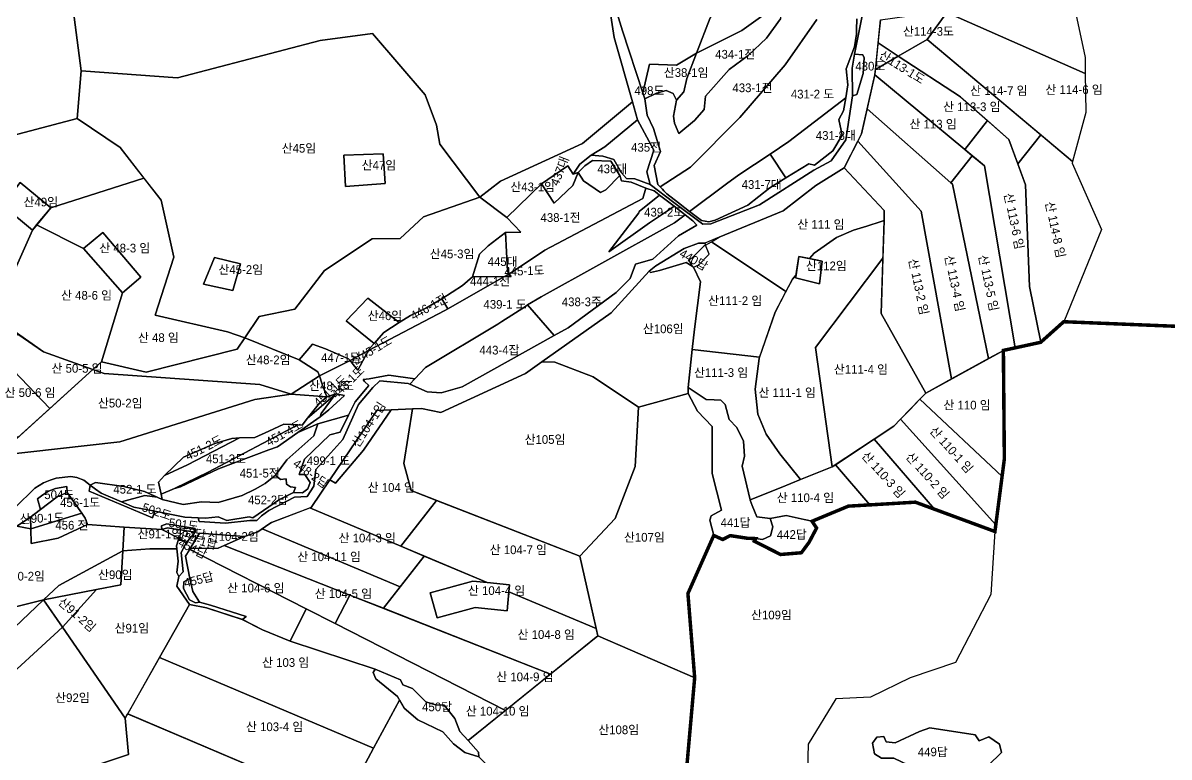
# Model space of a CAD drawing. Header units: metres. Extents: x 245462 to 249549, y 373212 to 377851.
# Drawn here: x 246415 to 247073, y 375844 to 376265 of the extents above; entities that cross this region are included whole.
import ezdxf

# ---------------------------------------------------------------- set-up
doc = ezdxf.new("R2010")
doc.units = ezdxf.units.M
doc.linetypes.add('boundary', pattern=[170, 150, -4, 4, -4, 4, -4])
for name, color, linetype in [('-00-경계_369-1 369 매입(20240430)', 7, 'Continuous'), ('00_지번', 6, 'Continuous'), ('00_지적', 6, 'Continuous')]:
    doc.layers.add(name, color=color, linetype=linetype)
doc.styles.get("Standard").update_dxf_attribs({"font": ''})
doc.styles.get('Standard').set_extended_font_data('Gulim')

msp = doc.modelspace()

# ---------------------------------------------------------------- linework, layer by layer
at = {"layer": '-00-경계_369-1 369 매입(20240430)', "color": 1, "linetype": 'boundary', "const_width": 2}
msp.add_lwpolyline([(247176.61, 376086.85), (247012.73, 376093.52), (246999.51, 376081.71), (246978.07, 376077.05), (246978.63, 376014.74), (246973.73, 375976.97), (246973.22, 375973.07), (246927.55, 375989.91), (246889.04, 375987.63), (246868.17, 375978.96), (246870.79, 375975.06), (246866.45, 375966.83), (246862.05, 375960.88), (246850.06, 375959.88), (246835.07, 375967.5), (246835.86, 375969), (246831.07, 375969.19), (246821.2, 375970.71), (246816.88, 375968.49), (246811.72, 375970.8), (246796.89, 375937.45), (246800.77, 375889.14), (246796.24, 375837.96)], dxfattribs=at)
at = {"layer": '00_지적', "linetype": 'Continuous'}
for points in [[(246439.99, 376445.86), (246470.47, 376435.96), (246451.33, 376335.14), (246456.12, 376304.95), (246444.47, 376268.32), (246448.37, 376237.48), (246446.18, 376210.17), (246378.54, 376192.31), (246290.03, 376222.97), (246285.18, 376241.93), (246263.53, 376272.91), (246240.52, 376305.86), (246260.45, 376322.01), (246248.1, 376348.41), (246439.99, 376445.86)], [(246470.47, 376435.96), (246519.36, 376420.09), (246556.31, 376401.72), (246614.95, 376383.57), (246667.52, 376344.87), (246690.05, 376315.02), (246734.42, 376287.08), (246750.36, 376284.22), (246754.44, 376256.69), (246764.97, 376219.74), (246736.29, 376195.76), (246689.27, 376174.26), (246677.35, 376165.07), (246654.43, 376195.48), (246652.46, 376206.37), (246645.93, 376223.85), (246615.72, 376259.06), (246585.65, 376255.07), (246503.71, 376233.56), (246448.37, 376237.48), (246444.47, 376268.32), (246456.12, 376304.95), (246451.33, 376335.14), (246470.47, 376435.96)], [(246945.6, 376270.98), (246954.31, 376282.88), (246959.71, 376285.13), (246961.17, 376286.71), (246982.78, 376299.46), (247000.9, 376315.61), (247016.34, 376301.18), (247017.34, 376281.21), (247025, 376245.22), (247025.11, 376235.94), (246945.6, 376270.98)], [(246853.13, 376294.99), (246849.31, 376287.28), (246844.64, 376276.12), (246846.9, 376277.45), (246850.15, 376276.67), (246827.86, 376260.81), (246801.84, 376247.66), (246809.6, 376267.94), (246825.24, 376284.77), (246828.96, 376287.36), (246841.78, 376296.28), (246845.37, 376297.83), (246853.13, 376294.99)], [(246898.33, 376275.78), (246892.6, 376247.1), (246891.13, 376239.12), (246891.47, 376223.28), (246887.55, 376197.96), (246879.17, 376185.96), (246869.25, 376180.6), (246837.92, 376160.6), (246810.1, 376149.77), (246805.48, 376149.59), (246788.85, 376162.05), (246775.25, 376172.29), (246773.27, 376179.67), (246777.31, 376192.09), (246767.89, 376209.5), (246764.97, 376219.74), (246754.44, 376256.69), (246750.36, 376284.22)], [(246751.69, 376285.6), (246759.33, 376260.58), (246770.93, 376225.02), (246772.07, 376221.54), (246773.43, 376212.13), (246777.18, 376204.44), (246781.15, 376191.2), (246777.54, 376183.15), (246779.69, 376172.28), (246781.01, 376170.9), (246782.26, 376169.58), (246783.05, 376168.76), (246784.8, 376166.93), (246791.49, 376161.78), (246797.83, 376156.85), (246804.67, 376151.56), (246808.84, 376150.88), (246812.63, 376151.89), (246831.36, 376160.41), (246843.95, 376170.47), (246853.12, 376176.05), (246866.35, 376184.1), (246869.67, 376183.41), (246880.14, 376191.64), (246885.42, 376200.63), (246883.6, 376209.6), (246886.28, 376214.6), (246887.5, 376222.03), (246888.75, 376229.59), (246887.86, 376238.7), (246892.49, 376251.26), (246893.72, 376258.65), (246893.76, 376261.14), (246893.85, 376267.39)], [(246809.6, 376267.94), (246801.84, 376247.66), (246790.39, 376240.86), (246774.77, 376241.38), (246770.93, 376225.02), (246759.33, 376260.58), (246751.69, 376285.6)], [(246906.1, 376253.56), (246907.46, 376266.79), (246929.43, 376269.81), (246940.7, 376273.92), (246947.09, 376279.88), (246954.31, 376282.88), (246945.6, 376270.98), (246934.24, 376255.46), (246917.72, 376245.96), (246906.1, 376253.56)], [(246410.45, 375986.92), (246421.71, 375997.93), (246426.7, 376001.03), (246430.52, 376002.62), (246434.04, 376003.74), (246442.38, 376004.67), (246446.01, 376004.1), (246450.02, 376002.57), (246453.52, 375999.74), (246453.06, 375996.17), (246489.41, 375980.89), (246490.78, 375984.73), (246507.94, 375981.36), (246515.65, 375980.97), (246516.11, 375978.85), (246531.29, 375977.77), (246545.27, 375979.43), (246549.28, 375979.3), (246552, 375982.04), (246556.2, 375985.18), (246571.02, 375992.73), (246578.13, 375993.12), (246582.01, 375999.18), (246583.26, 376008.6), (246598.72, 376025.86), (246607.61, 376046.05), (246615.83, 376055.78), (246620.04, 376059.59), (246636.19, 376058.07), (246637.16, 376057.64), (246647.08, 376053.21), (246655.13, 376052.65), (246667.21, 376056.2), (246720.02, 376085.58), (246728.04, 376089.94), (246755.67, 376110.27), (246763.77, 376118.42), (246766.81, 376126.54), (246776.67, 376129.37), (246791.54, 376142.92), (246802, 376148.87), (246799.7, 376151.5), (246795.32, 376154.88), (246788.9, 376159.85), (246780.66, 376166.15), (246779.18, 376167.32), (246777.47, 376168.67), (246772.67, 376170.16), (246764.21, 376173.55), (246758.73, 376174.42), (246757.71, 376177.51), (246752.65, 376185.73), (246742.11, 376186.15), (246737.61, 376183.05), (246733.77, 376179.14), (246731, 376178.29), (246734.72, 376183.95), (246741.36, 376189.08), (246748.09, 376188.57), (246754.31, 376186.67), (246758.71, 376179.05), (246761.53, 376175.74), (246766.33, 376175.51), (246775.25, 376172.29), (246788.85, 376162.05), (246805.48, 376149.59), (246810.1, 376149.77), (246837.92, 376160.6), (246869.25, 376180.6), (246879.17, 376185.96), (246887.55, 376197.96), (246891.47, 376223.28), (246893.91, 376223.9), (246897.57, 376236.03), (246898.18, 376245.07), (246897.37, 376246.68), (246892.6, 376247.1), (246898.33, 376275.78)], [(246850.15, 376276.67), (246849.99, 376267.5), (246842.05, 376256.31), (246831.48, 376246.39), (246820.5, 376238.36), (246806.97, 376222.96), (246806.15, 376215.35), (246800.7, 376208.98), (246791.74, 376201.53), (246789.25, 376207.46), (246788.57, 376211.63), (246790.32, 376220.77), (246794.64, 376225.53), (246796.36, 376233.18), (246801.84, 376247.66), (246827.86, 376260.81), (246850.15, 376276.67)], [(247025.11, 376235.94), (247025.37, 376213.73), (247017.86, 376185.53), (246934.24, 376255.46), (246945.6, 376270.98), (247025.11, 376235.94)], [(246907.46, 376266.79), (246906.41, 376256.66), (246904.23, 376235.39), (246896.6, 376201.48), (246886.66, 376181.81), (246870.38, 376171.64), (246851.68, 376157.14), (246814.78, 376142.01), (246806.59, 376138.65), (246802.94, 376138.54), (246794.83, 376135.56), (246778.42, 376125.64), (246774.69, 376122.54), (246752.85, 376098.64), (246713.06, 376070.48), (246703.64, 376063.81), (246654.94, 376041.43), (246643.86, 376043.75), (246638.63, 376043.5), (246626.51, 376042.92), (246618.24, 376042.52), (246591.25, 376002.75), (246580.49, 375986.89), (246557.74, 375978.26), (246556.2, 375977.26), (246549.86, 375972.95), (246542.22, 375970.13), (246516.36, 375972.2), (246511.08, 375963.37), (246508.37, 375958.83), (246510.87, 375946.06), (246507.46, 375944.09), (246507.26, 375940.26), (246510.65, 375933.81), (246514.14, 375932.08), (246516.44, 375932.46), (246522.62, 375930.75), (246543.14, 375924.25), (246541.07, 375922.59), (246520.35, 375929.24), (246510.63, 375931.19), (246503.38, 375941.78), (246504.45, 375947.22), (246506.98, 375949.97), (246505.78, 375961.07), (246508.73, 375966.59), (246513.91, 375972.76), (246513.8, 375974.8), (246497.57, 375977.57), (246494.64, 375976.27), (246494.83, 375974.2), (246473.17, 375975.63), (246452.1, 375977.01), (246450.78, 375980.79), (246448.84, 375983.53), (246440.35, 375995.56), (246440.27, 375998.98), (246433.61, 375997.81), (246429.6, 375996.33), (246426.33, 375994.17), (246423.37, 375991.82), (246425, 375985.71), (246419.29, 375981.37), (246411.4, 375976.14)], [(246870.92, 376267.07), (246852.67, 376240.93), (246826.7, 376210.71), (246798.38, 376182.27), (246781.01, 376170.9), (246779.69, 376172.28), (246777.54, 376183.15), (246781.15, 376191.2), (246777.18, 376204.44), (246773.43, 376212.13), (246772.07, 376221.54), (246778.85, 376224.65), (246784.41, 376226.26), (246788.33, 376224.52), (246790.32, 376220.77), (246788.57, 376211.63), (246789.25, 376207.46), (246791.74, 376201.53), (246800.7, 376208.98), (246806.15, 376215.35), (246806.97, 376222.96), (246820.5, 376238.36), (246831.48, 376246.39), (246842.05, 376256.31), (246849.99, 376267.5)], [(246893.85, 376267.39), (246893.76, 376261.14), (246893.72, 376258.65), (246892.49, 376251.26), (246887.86, 376238.7), (246888.75, 376229.59), (246887.5, 376222.03), (246854.88, 376196.94), (246844.09, 376189.77), (246826.16, 376177.86), (246819.07, 376172.6), (246797.83, 376156.85), (246791.49, 376161.78), (246784.8, 376166.93), (246783.05, 376168.76), (246782.26, 376169.58), (246781.01, 376170.9), (246798.38, 376182.27), (246826.7, 376210.71), (246852.67, 376240.93), (246870.92, 376267.07)], [(246446.18, 376210.17), (246448.37, 376237.48), (246503.71, 376233.56), (246585.65, 376255.07), (246615.72, 376259.06), (246645.93, 376223.85), (246652.46, 376206.37), (246654.43, 376195.48), (246677.35, 376165.07), (246644.96, 376153.69), (246631.68, 376141.28), (246615.48, 376141.18), (246588.22, 376122.92), (246571.08, 376100.65), (246550.57, 376096.58), (246542.35, 376084.31), (246532.38, 376087.65), (246491, 376097.19), (246501.72, 376130.59), (246494.31, 376163.38), (246470.75, 376193.45), (246446.18, 376210.17)], [(246986.34, 376184.19), (246981.29, 376198.14), (246953.46, 376222.58), (246917.72, 376245.96), (246934.24, 376255.46), (246999.49, 376200.89), (246986.34, 376184.19)], [(246917.72, 376245.96), (246904.54, 376238.38), (246906.1, 376253.56), (246917.72, 376245.96)], [(246801.84, 376247.66), (246796.36, 376233.18), (246794.64, 376225.53), (246790.32, 376220.77), (246788.33, 376224.52), (246784.41, 376226.26), (246778.85, 376224.65), (246772.07, 376221.54), (246770.93, 376225.02), (246774.77, 376241.38), (246790.39, 376240.86), (246801.84, 376247.66)], [(246891.47, 376223.28), (246891.13, 376239.12), (246892.6, 376247.1), (246897.37, 376246.68), (246898.18, 376245.07), (246897.57, 376236.03), (246893.91, 376223.9), (246891.47, 376223.28)], [(246904.18, 376235.2), (246904.23, 376235.39), (246904.54, 376238.38), (246917.72, 376245.96), (246953.46, 376222.58), (246968.93, 376208.99), (246955.87, 376192.44), (246904.18, 376235.2)], [(246899.79, 376215.66), (246904.18, 376235.2), (246955.87, 376192.44), (246960.22, 376188.84), (246947.93, 376173.26), (246899.79, 376215.66)], [(246844.09, 376189.77), (246854.88, 376196.94), (246887.5, 376222.03), (246886.28, 376214.6), (246883.6, 376209.6), (246885.42, 376200.63), (246880.14, 376191.64), (246869.67, 376183.41), (246866.35, 376184.1), (246853.12, 376176.05), (246844.09, 376189.77)], [(246764.97, 376219.74), (246767.89, 376209.5), (246749.26, 376194), (246741.36, 376189.08), (246734.72, 376183.95), (246731, 376178.29), (246727.85, 376183.04), (246712.81, 376172.63), (246692.96, 376153.39), (246677.35, 376165.07), (246689.27, 376174.26), (246736.29, 376195.76), (246764.97, 376219.74)], [(246947.93, 376173.26), (246948.8, 376172.49), (246969.55, 376072.37), (246948.34, 376060.73), (246930.93, 376156.95), (246894.39, 376197.12), (246896.6, 376201.48), (246899.79, 376215.66), (246947.93, 376173.26)], [(246446.18, 376210.17), (246470.75, 376193.45), (246484.47, 376175.95), (246430.98, 376159), (246413.35, 376173.43), (246403.46, 376160.17), (246420.42, 376146.17), (246398.81, 376097.94), (246346.51, 376141.3), (246360.53, 376160), (246378.54, 376192.31), (246446.18, 376210.17)], [(246767.89, 376209.5), (246777.31, 376192.09), (246773.27, 376179.67), (246775.25, 376172.29), (246766.33, 376175.51), (246761.53, 376175.74), (246758.71, 376179.05), (246754.31, 376186.67), (246748.09, 376188.57), (246741.36, 376189.08), (246749.26, 376194), (246767.89, 376209.5)], [(246955.87, 376192.44), (246968.93, 376208.99), (246981.29, 376198.14), (246990.69, 376172.16), (246993.01, 376113.73), (246999.51, 376081.71), (246984.91, 376078.54), (246967.18, 376183.08), (246955.87, 376192.44)], [(246886.66, 376181.81), (246894.39, 376197.12), (246930.93, 376156.95), (246948.34, 376060.73), (246933.5, 376052.58), (246907.96, 376098.21), (246909.51, 376151.62), (246909.68, 376157.45), (246886.66, 376181.81)], [(246999.49, 376200.89), (247017.86, 376185.53), (247017.62, 376184.62), (247034.52, 376146.45), (247012.73, 376093.52), (246999.51, 376081.71), (246993.01, 376113.73), (246990.69, 376172.16), (246986.34, 376184.19), (246999.49, 376200.89)], [(246600.31, 376171.13), (246599.21, 376189.17), (246621.95, 376189.88), (246623.1, 376172.89), (246600.31, 376171.13)], [(246600.31, 376171.13), (246623.1, 376172.89), (246621.95, 376189.88), (246599.21, 376189.17), (246600.31, 376171.13)], [(246853.12, 376176.05), (246843.95, 376170.47), (246831.36, 376160.41), (246812.63, 376151.89), (246808.84, 376150.88), (246804.67, 376151.56), (246797.83, 376156.85), (246819.07, 376172.6), (246826.16, 376177.86), (246844.09, 376189.77), (246853.12, 376176.05)], [(246960.22, 376188.84), (246967.18, 376183.08), (246984.91, 376078.54), (246978.07, 376077.05), (246969.55, 376072.37), (246948.8, 376172.49), (246947.93, 376173.26), (246960.22, 376188.84)], [(246731, 376178.29), (246733.77, 376179.14), (246730.78, 376171.71), (246720.16, 376161.49), (246712.81, 376172.63), (246727.85, 376183.04), (246731, 376178.29)], [(246733.77, 376179.14), (246737.61, 376183.05), (246742.11, 376186.15), (246752.65, 376185.73), (246757.71, 376177.51), (246749.81, 376169.21), (246746.75, 376167.65), (246736.92, 376174.43), (246733.77, 376179.14)], [(246430.98, 376159), (246484.47, 376175.95), (246494.31, 376163.38), (246501.72, 376130.59), (246491, 376097.19), (246532.38, 376087.65), (246542.35, 376084.31), (246537.98, 376077.77), (246485.66, 376064.65), (246460.03, 376070.58), (246472.12, 376110.15), (246482.7, 376119.02), (246460.86, 376144.69), (246449.72, 376135.65), (246422.85, 376149.12), (246430.98, 376159)], [(246757.71, 376177.51), (246758.73, 376174.42), (246764.21, 376173.55), (246772.67, 376170.16), (246771.01, 376164.35), (246714.63, 376134.61), (246696.22, 376122.1), (246694.28, 376121.08), (246693.29, 376122.46), (246692.11, 376144.76), (246700.86, 376144.87), (246692.96, 376153.39), (246712.81, 376172.63), (246720.16, 376161.49), (246730.78, 376171.71), (246733.77, 376179.14), (246736.92, 376174.43), (246746.75, 376167.65), (246749.81, 376169.21), (246757.71, 376177.51)], [(246810.41, 376139.47), (246814.78, 376142.01), (246851.68, 376157.14), (246870.38, 376171.64), (246886.66, 376181.81), (246909.68, 376157.45), (246909.51, 376151.62), (246907.79, 376150.98), (246899.68, 376148.37), (246891.92, 376146.06), (246882.21, 376141.92), (246869.35, 376132.9), (246866.73, 376129.75), (246860.67, 376131.03), (246859.01, 376120.45), (246856.99, 376118.01), (246853.19, 376110.79), (246810.41, 376139.47)], [(246420.42, 376146.17), (246403.46, 376160.17), (246413.35, 376173.43), (246430.98, 376159), (246420.42, 376146.17)], [(246772.67, 376170.16), (246777.47, 376168.67), (246779.18, 376167.32), (246780.66, 376166.15), (246768.86, 376156.76), (246768.67, 376156.08), (246751.38, 376133.57), (246774.84, 376150.28), (246785.67, 376157.65), (246788.9, 376159.85), (246795.32, 376154.88), (246789.14, 376150.29), (246745.67, 376126.09), (246712.54, 376107.88), (246704.82, 376103.12), (246703.55, 376102.3), (246690.04, 376093.62), (246687.8, 376092.08), (246646.1, 376067.18), (246640.11, 376060.81), (246625.15, 376062.75), (246613.76, 376060.82), (246610.29, 376060.27), (246611.22, 376059.28), (246613.55, 376056.81), (246605.7, 376047.49), (246601.91, 376039.8), (246584.3, 376034.89), (246572.78, 376029.89), (246585.67, 376038.96), (246590.56, 376042.89), (246599.64, 376051.11), (246594.64, 376052.21), (246589.48, 376050.4), (246586.92, 376057.6), (246585.23, 376062.36), (246602.85, 376071.19), (246604.63, 376069.03), (246607.29, 376065.8), (246611.54, 376073.55), (246613.37, 376076.91), (246657.21, 376100.03), (246658.93, 376101.01), (246691.47, 376119.49), (246695.39, 376119.54), (246694.28, 376121.08), (246696.22, 376122.1), (246714.63, 376134.61), (246771.01, 376164.35), (246772.67, 376170.16)], [(246692.96, 376153.39), (246700.86, 376144.87), (246692.11, 376144.76), (246682.07, 376137.06), (246677.17, 376132.39), (246673.23, 376119.24), (246667.4, 376114.35), (246655.57, 376106.65), (246646.37, 376101.26), (246637.53, 376097.16), (246631.02, 376093), (246613.02, 376107.01), (246600.67, 376093.95), (246616.6, 376081.08), (246614.16, 376078.35), (246613.37, 376076.91), (246602.85, 376071.19), (246602.83, 376071.21), (246602.02, 376072.19), (246588.82, 376078.01), (246581.19, 376080.56), (246573.68, 376071.71), (246542.35, 376084.31), (246550.57, 376096.58), (246571.08, 376100.65), (246588.22, 376122.92), (246615.48, 376141.18), (246631.68, 376141.28), (246644.96, 376153.69), (246677.35, 376165.07), (246692.96, 376153.39)], [(246788.9, 376159.85), (246785.67, 376157.65), (246774.84, 376150.28), (246751.38, 376133.57), (246768.67, 376156.08), (246768.86, 376156.76), (246780.66, 376166.15), (246788.9, 376159.85)], [(246426.84, 376076.19), (246398.06, 376096.28), (246398.81, 376097.94), (246420.42, 376146.17), (246422.85, 376149.12), (246449.72, 376135.65), (246472.12, 376110.15), (246460.03, 376070.58), (246455.18, 376066.17), (246426.84, 376076.19)], [(246745.67, 376126.09), (246789.14, 376150.29), (246795.32, 376154.88), (246799.7, 376151.5), (246802, 376148.87), (246791.54, 376142.92), (246776.67, 376129.37), (246766.81, 376126.54), (246763.77, 376118.42), (246755.67, 376110.27), (246728.04, 376089.94), (246720.02, 376085.58), (246704.82, 376103.12), (246712.54, 376107.88), (246745.67, 376126.09)], [(246908.88, 376130.08), (246870.14, 376078.63), (246879.8, 376010.23), (246861.64, 376002.93), (246849.68, 376017.65), (246841.85, 376028.92), (246837.12, 376040.49), (246835.57, 376054.73), (246837.78, 376072.33), (246847.01, 376099.04), (246856.99, 376118.01), (246859.01, 376120.45), (246858.74, 376118.77), (246872.4, 376115.19), (246873.9, 376128.24), (246866.73, 376129.75), (246869.35, 376132.9), (246882.21, 376141.92), (246891.92, 376146.06), (246899.68, 376148.37), (246907.79, 376150.98), (246909.51, 376151.62), (246908.88, 376130.08)], [(246460.86, 376144.69), (246482.7, 376119.02), (246472.12, 376110.15), (246449.72, 376135.65), (246460.86, 376144.69)], [(246692.11, 376144.76), (246693.29, 376122.46), (246694.28, 376121.08), (246691.47, 376119.49), (246673.23, 376119.24), (246677.17, 376132.39), (246682.07, 376137.06), (246692.11, 376144.76)], [(246774.69, 376122.54), (246778.42, 376125.64), (246794.83, 376135.56), (246802.94, 376138.54), (246806.59, 376138.65), (246807.06, 376137.52), (246805.94, 376136.88), (246799.05, 376130.1), (246797.29, 376129.11), (246799.27, 376125.39), (246795.85, 376127.44), (246780.63, 376122.84), (246775.31, 376121.71), (246774.69, 376122.54)], [(246799.39, 376077.49), (246800.72, 376089.25), (246804.04, 376116.4), (246800.05, 376124.91), (246803.15, 376126.27), (246809.19, 376132.32), (246807.06, 376137.52), (246810.41, 376139.47), (246853.19, 376110.79), (246847.01, 376099.04), (246838.07, 376073.18), (246799.39, 376077.49)], [(246535.57, 376111.45), (246518.71, 376115.16), (246525.04, 376130.48), (246540, 376126.81), (246535.57, 376111.45)], [(246535.57, 376111.45), (246540, 376126.81), (246525.04, 376130.48), (246518.71, 376115.16), (246535.57, 376111.45)], [(246872.4, 376115.19), (246858.74, 376118.77), (246860.67, 376131.03), (246873.9, 376128.24), (246872.4, 376115.19)], [(246903.82, 376026.04), (246879.8, 376010.23), (246870.14, 376078.63), (246908.88, 376130.08), (246907.96, 376098.21), (246933.5, 376052.58), (246930.17, 376049.12), (246924.29, 376043.02), (246918.98, 376037.5), (246915.11, 376033.48), (246903.82, 376026.04)], [(246713.06, 376070.48), (246752.85, 376098.64), (246774.69, 376122.54), (246775.31, 376121.71), (246780.63, 376122.84), (246795.85, 376127.44), (246799.27, 376125.39), (246799.27, 376125.39), (246800.05, 376124.91), (246804.04, 376116.4), (246800.72, 376089.25), (246799.39, 376077.49), (246796.94, 376055.82), (246796.94, 376055.77), (246797.08, 376052.27), (246768.42, 376044.48), (246742.5, 376061.8), (246720.51, 376070.38), (246713.06, 376070.48)], [(246691.47, 376119.49), (246658.93, 376101.01), (246655.57, 376106.65), (246667.4, 376114.35), (246673.23, 376119.24), (246691.47, 376119.49)], [(246695.39, 376119.54), (246691.47, 376119.49), (246694.28, 376121.08), (246695.39, 376119.54)], [(246631.02, 376093), (246622.2, 376087.36), (246616.6, 376081.08), (246600.67, 376093.95), (246613.02, 376107.01), (246631.02, 376093)], [(246658.93, 376101.01), (246657.21, 376100.03), (246613.37, 376076.91), (246614.16, 376078.35), (246616.6, 376081.08), (246622.2, 376087.36), (246631.02, 376093), (246637.53, 376097.16), (246646.37, 376101.26), (246655.57, 376106.65), (246658.93, 376101.01)], [(246704.82, 376103.12), (246720.02, 376085.58), (246667.21, 376056.2), (246655.13, 376052.65), (246647.08, 376053.21), (246637.16, 376057.64), (246640.11, 376060.81), (246646.1, 376067.18), (246687.8, 376092.08), (246690.04, 376093.62), (246703.55, 376102.3), (246704.82, 376103.12)], [(246426.84, 376076.19), (246455.18, 376066.17), (246430.35, 376043.65), (246401.1, 376074.15), (246412.12, 376086.46), (246426.84, 376076.19)], [(246542.35, 376084.31), (246573.68, 376071.71), (246584.41, 376064.68), (246585.23, 376062.36), (246568.99, 376052), (246551.03, 376057.44), (246461.63, 376063.88), (246455.18, 376066.17), (246460.03, 376070.58), (246485.66, 376064.65), (246537.98, 376077.77), (246542.35, 376084.31)], [(246602.85, 376071.19), (246585.23, 376062.36), (246584.41, 376064.68), (246573.68, 376071.71), (246581.19, 376080.56), (246588.82, 376078.01), (246602.02, 376072.19), (246602.83, 376071.21), (246602.85, 376071.19)], [(246613.37, 376076.91), (246611.54, 376073.55), (246607.29, 376065.8), (246604.63, 376069.03), (246602.85, 376071.19), (246613.37, 376076.91)], [(246832.6, 375991.25), (246828.02, 376010.66), (246829.43, 376016.3), (246828.87, 376024.85), (246824.91, 376032.82), (246820.6, 376037.44), (246818.37, 376045.92), (246815.7, 376048.46), (246812, 376048.63), (246807.42, 376048.84), (246801.65, 376052.68), (246796.94, 376055.81), (246796.94, 376055.77), (246796.94, 376055.78), (246796.94, 376055.78), (246796.94, 376055.82), (246796.94, 376055.82), (246799.39, 376077.49), (246838.07, 376073.18), (246837.78, 376072.33), (246835.57, 376054.73), (246837.12, 376040.49), (246841.85, 376028.92), (246849.68, 376017.65), (246861.64, 376002.93), (246850.45, 375998.43), (246832.6, 375991.25)], [(246978.07, 376077.05), (246978.63, 376014.74), (246977.31, 376004.6), (246930.17, 376049.12), (246933.5, 376052.58), (246978.07, 376077.05)], [(246430.35, 376043.65), (246412.04, 376027.04), (246384.57, 376055.68), (246401.1, 376074.15), (246430.35, 376043.65)], [(246713.06, 376070.48), (246720.51, 376070.38), (246742.5, 376061.8), (246768.42, 376044.48), (246766.51, 376010.48), (246755.1, 375980.56), (246734.77, 375958.89), (246637.97, 375996.64), (246633.82, 376012.18), (246638.63, 376043.5), (246643.86, 376043.75), (246654.94, 376041.43), (246703.64, 376063.81), (246713.06, 376070.48)], [(246568.99, 376052), (246548.2, 376048.86), (246470.55, 376024.62), (246400.57, 376016.64), (246455.18, 376066.17), (246461.63, 376063.88), (246551.03, 376057.44), (246568.99, 376052)], [(246640.11, 376060.81), (246637.16, 376057.64), (246636.19, 376058.07), (246620.04, 376059.59), (246615.83, 376055.78), (246607.61, 376046.05), (246598.72, 376025.86), (246583.26, 376008.6), (246582.01, 375999.18), (246578.13, 375993.12), (246571.02, 375992.73), (246556.2, 375985.18), (246552, 375982.04), (246549.28, 375979.3), (246545.27, 375979.43), (246531.29, 375977.77), (246516.11, 375978.85), (246515.65, 375980.97), (246519.82, 375980.76), (246527.18, 375981.51), (246532.06, 375979.46), (246544.86, 375981.55), (246547.08, 375980.91), (246562.35, 375991.41), (246570.41, 375995.43), (246575.58, 375995.23), (246578.62, 375997.63), (246579.95, 376001.13), (246576.93, 376005.88), (246573.65, 376005.85), (246576.66, 376014.65), (246591.22, 376028.58), (246597.15, 376030.12), (246601.91, 376039.8), (246605.7, 376047.49), (246613.55, 376056.81), (246611.22, 376059.28), (246610.29, 376060.27), (246613.76, 376060.82), (246625.15, 376062.75), (246640.11, 376060.81)], [(246586.92, 376057.6), (246589.48, 376050.4), (246568.99, 376052), (246585.23, 376062.36), (246586.92, 376057.6)], [(246400.57, 376016.64), (246470.55, 376024.62), (246548.2, 376048.86), (246568.99, 376052)], [(246568.99, 376052), (246589.48, 376050.4), (246585.32, 376046.77), (246578.4, 376038.06), (246575.29, 376034.14), (246572.87, 376034.26), (246564.86, 376034.66), (246556.2, 376030.68), (246548.13, 376027.1), (246539.42, 376026.77), (246535.02, 376026.5), (246525.13, 376023.63), (246507.12, 376015.67), (246496.33, 376005.14), (246492.89, 376001.4), (246494.29, 375994.6), (246494.92, 375991.54), (246492.15, 375992.75), (246484.69, 375995.99), (246472.86, 375998.85), (246456.64, 376001.13), (246453.52, 375999.74), (246450.02, 376002.57), (246446.01, 376004.1), (246442.38, 376004.67), (246434.04, 376003.74), (246430.52, 376002.62), (246426.7, 376001.03), (246421.71, 375997.93), (246410.45, 375986.92)], [(246585.67, 376038.96), (246572.78, 376029.89), (246561.24, 376021.77), (246556.2, 376019.93), (246527.19, 376009.02), (246505.51, 375998.74), (246501.97, 375997.68), (246521.4, 376007.21), (246556.2, 376025.55), (246572.87, 376034.26), (246575.29, 376034.14), (246578.4, 376038.06), (246594.22, 376051.64), (246586.3, 376040.81), (246585.67, 376038.96)], [(246594.64, 376052.21), (246594.22, 376051.64), (246578.4, 376038.06), (246585.32, 376046.77), (246589.48, 376050.4), (246594.64, 376052.21)], [(246594.64, 376052.21), (246599.64, 376051.11), (246590.56, 376042.89), (246585.67, 376038.96), (246586.3, 376040.81), (246594.22, 376051.64), (246594.64, 376052.21)], [(246797.08, 376052.27), (246802.44, 376042.22), (246810.82, 376033.31), (246810.82, 376023.4), (246810.76, 376006.31), (246816.1, 375985.33), (246810.21, 375982.05), (246809.5, 375979.52), (246811.72, 375970.8), (246796.89, 375937.45), (246800.77, 375889.14), (246745.13, 375913.18), (246734.77, 375958.89), (246755.1, 375980.56), (246766.51, 376010.48), (246768.42, 376044.48), (246797.08, 376052.27)], [(246796.94, 376055.77), (246796.94, 376055.81), (246801.65, 376052.68), (246807.42, 376048.84), (246812, 376048.63), (246815.7, 376048.46), (246818.37, 376045.92), (246820.6, 376037.44), (246824.91, 376032.82), (246828.87, 376024.85), (246829.43, 376016.3), (246828.02, 376010.66), (246832.6, 375991.25), (246832.64, 375991.09), (246833.85, 375988.03), (246836.43, 375981.53), (246844.05, 375980.51), (246845.64, 375975.68), (246844.25, 375970.53), (246839.66, 375968.48), (246835.86, 375969), (246831.07, 375969.19), (246821.2, 375970.71), (246816.88, 375968.49), (246811.72, 375970.8), (246809.5, 375979.52), (246810.21, 375982.05), (246816.1, 375985.33), (246810.76, 376006.31), (246810.82, 376023.4), (246810.82, 376033.31), (246802.44, 376042.22), (246797.08, 376052.27), (246796.94, 376055.77)], [(246918.98, 376037.5), (246930.17, 376049.12), (246977.31, 376004.6), (246973.73, 375976.95), (246918.98, 376037.5)], [(246601.91, 376039.8), (246597.15, 376030.12), (246591.22, 376028.58), (246576.66, 376014.65), (246573.65, 376005.85), (246576.93, 376005.88), (246579.95, 376001.13), (246578.62, 375997.63), (246575.58, 375995.23), (246570.41, 375995.43), (246571.55, 375998.35), (246568.68, 375998.81), (246566.35, 376000.22), (246566.15, 376003.41), (246562.86, 376002.93), (246559.93, 376005.35), (246566.59, 376014.13), (246581.97, 376028.01), (246584.3, 376034.89), (246601.91, 376039.8)], [(246579.77, 375986.62), (246580.49, 375986.89), (246591.25, 376002.75), (246594.44, 376000.89), (246610.61, 376019.82), (246626.51, 376042.92), (246638.63, 376043.5), (246633.82, 376012.18), (246637.97, 375996.64), (246652.51, 375990.97), (246632.08, 375964.61), (246579.77, 375986.62)], [(246626.51, 376042.92), (246610.61, 376019.82), (246594.44, 376000.89), (246591.25, 376002.75), (246618.24, 376042.52), (246626.51, 376042.92)], [(246915.11, 376033.48), (246918.98, 376037.5), (246973.73, 375976.95), (246973.22, 375973.07), (246938.48, 375985.88), (246903.82, 376026.04), (246915.11, 376033.48)], [(246572.87, 376034.26), (246556.2, 376025.55), (246521.4, 376007.21), (246501.97, 375997.68), (246494.29, 375994.6), (246492.89, 376001.4), (246496.33, 376005.14), (246509.49, 376011.4), (246539.42, 376026.77), (246548.13, 376027.1), (246556.2, 376030.68), (246564.86, 376034.66), (246572.87, 376034.26)], [(246584.3, 376034.89), (246581.97, 376028.01), (246566.59, 376014.13), (246559.93, 376005.35), (246554.05, 376000.63), (246548.38, 375997.32), (246540.85, 375993.75), (246527.07, 375989.76), (246517.52, 375990.15), (246506.96, 375988.65), (246494.92, 375991.54), (246494.29, 375994.6), (246501.97, 375997.68), (246505.51, 375998.74), (246527.19, 376009.02), (246556.2, 376019.93), (246561.24, 376021.77), (246572.78, 376029.89), (246584.3, 376034.89)], [(246539.42, 376026.77), (246509.49, 376011.4), (246496.33, 376005.14), (246507.12, 376015.67), (246525.13, 376023.63), (246535.02, 376026.5), (246539.42, 376026.77)], [(246903.82, 376026.04), (246938.48, 375985.88), (246927.55, 375989.91), (246901.39, 375988.36), (246881.59, 376011.41), (246903.82, 376026.04)], [(246832.6, 375991.25), (246850.45, 375998.43), (246861.64, 376002.93), (246879.8, 376010.23), (246881.59, 376011.41), (246901.39, 375988.36), (246889.04, 375987.63), (246868.17, 375978.96), (246863.66, 375979.88), (246853.35, 375982.35), (246844.05, 375980.51), (246836.43, 375981.53), (246833.85, 375988.03), (246832.64, 375991.09), (246832.6, 375991.25)], [(246559.93, 376005.35), (246562.86, 376002.93), (246566.15, 376003.41), (246566.35, 376000.22), (246568.68, 375998.81), (246571.55, 375998.35), (246570.41, 375995.43), (246562.35, 375991.41), (246547.08, 375980.91), (246544.86, 375981.55), (246532.06, 375979.46), (246527.18, 375981.51), (246519.82, 375980.76), (246515.65, 375980.97), (246507.94, 375981.36), (246490.78, 375984.73), (246478.64, 375987.12), (246471.59, 375990.1), (246484.99, 375993.84), (246492.15, 375992.75), (246494.92, 375991.54), (246506.96, 375988.65), (246517.52, 375990.15), (246527.07, 375989.76), (246540.85, 375993.75), (246548.38, 375997.32), (246554.05, 376000.63), (246559.93, 376005.35)], [(246440.35, 375995.56), (246434.57, 375993.01), (246425, 375985.71), (246423.37, 375991.82), (246426.33, 375994.17), (246429.6, 375996.33), (246433.61, 375997.81), (246440.27, 375998.98), (246440.35, 375995.56)], [(246453.52, 375999.74), (246456.65, 375997.44), (246459.88, 375995.06), (246471.59, 375990.1), (246478.64, 375987.12), (246490.78, 375984.73), (246489.41, 375980.89), (246453.06, 375996.17), (246453.52, 375999.74)], [(246456.64, 376001.13), (246472.86, 375998.85), (246484.69, 375995.99), (246492.15, 375992.75), (246484.99, 375993.84), (246471.59, 375990.1), (246459.88, 375995.06), (246456.65, 375997.44), (246453.52, 375999.74), (246456.64, 376001.13)], [(246440.35, 375995.56), (246448.84, 375983.53), (246419.44, 375974.63), (246419.29, 375981.37), (246425, 375985.71), (246434.57, 375993.01), (246440.35, 375995.56)], [(246552.4, 375974.68), (246556.2, 375977.26), (246557.74, 375978.26), (246579.77, 375986.62), (246632.08, 375964.61), (246645.41, 375959), (246631.65, 375941.33), (246552.4, 375974.68)], [(246632.08, 375964.61), (246652.51, 375990.97), (246734.77, 375958.89), (246744.16, 375917.45), (246694.05, 375938.53), (246694.43, 375942.53), (246681.65, 375943.75), (246632.08, 375964.61)], [(246868.17, 375978.96), (246889.04, 375987.63), (246927.55, 375989.91), (246973.22, 375973.07), (246970.87, 375936.93), (246950.6, 375897.95), (246924.59, 375889.09), (246901.67, 375878.05), (246881.87, 375876.94), (246866.01, 375850.98), (246864.54, 375799.07)], [(246419.29, 375981.37), (246419.44, 375974.63), (246411.4, 375976.14), (246419.29, 375981.37)], [(246448.84, 375983.53), (246450.78, 375980.79), (246452.1, 375977.01), (246435.19, 375969.25), (246419.62, 375966.17), (246419.44, 375974.63), (246448.84, 375983.53)], [(246796.24, 375837.96), (246800.77, 375889.14), (246796.89, 375937.45), (246811.72, 375970.8), (246816.88, 375968.49), (246821.2, 375970.71), (246831.07, 375969.19), (246835.86, 375969), (246835.07, 375967.5), (246850.06, 375959.88), (246862.05, 375960.88), (246866.45, 375966.83), (246870.79, 375975.06), (246868.17, 375978.96)], [(246844.05, 375980.51), (246853.35, 375982.35), (246863.66, 375979.88), (246868.17, 375978.96), (246870.79, 375975.06), (246866.45, 375966.83), (246862.05, 375960.88), (246850.06, 375959.88), (246835.07, 375967.5), (246835.86, 375969), (246839.66, 375968.48), (246844.25, 375970.53), (246845.64, 375975.68), (246844.05, 375980.51)], [(246473.17, 375975.63), (246472.36, 375961.89), (246435.52, 375942.15), (246426.87, 375933.88), (246350.65, 375914.95)], [(246411.4, 375976.14), (246419.44, 375974.63), (246419.62, 375966.17), (246435.19, 375969.25), (246452.1, 375977.01), (246473.17, 375975.63)], [(246494.83, 375974.2), (246504.46, 375969.32), (246504.06, 375967.91), (246503.18, 375964.86), (246503.35, 375963.12), (246487.85, 375963.09), (246472.36, 375961.89), (246473.17, 375975.63), (246494.83, 375974.2)], [(246494.83, 375974.2), (246494.64, 375976.27), (246497.57, 375977.57), (246513.8, 375974.8), (246513.91, 375972.76), (246497.99, 375975.23), (246494.83, 375974.2)], [(246513.91, 375972.76), (246508.73, 375966.59), (246506.47, 375968.04), (246504.46, 375969.32), (246494.83, 375974.2), (246497.99, 375975.23), (246513.91, 375972.76)], [(246511.08, 375963.37), (246516.36, 375972.2), (246542.22, 375970.13), (246527.14, 375963.51), (246511.08, 375963.37)], [(246530.54, 375965), (246542.22, 375970.13), (246549.86, 375972.95), (246552.4, 375974.68), (246631.65, 375941.33), (246622.04, 375928.98), (246602.66, 375936.6), (246530.54, 375965)], [(246504.06, 375967.91), (246506.47, 375968.04), (246508.73, 375966.59), (246505.78, 375961.07), (246506.98, 375949.97), (246504.45, 375947.22), (246503.32, 375949.51), (246504.04, 375956.05), (246503.35, 375963.12), (246503.18, 375964.86), (246504.06, 375967.91)], [(246504.46, 375969.32), (246506.47, 375968.04), (246504.06, 375967.91), (246504.46, 375969.32)], [(246602.66, 375936.6), (246594.37, 375920.18), (246577.7, 375928.68), (246510.74, 375962.8), (246511.08, 375963.37), (246527.14, 375963.51), (246530.54, 375965), (246602.66, 375936.6)], [(246472.36, 375961.89), (246471.22, 375942.44), (246457.28, 375939.75), (246426.87, 375933.88), (246435.52, 375942.15), (246472.36, 375961.89)], [(246503.35, 375963.12), (246504.04, 375956.05), (246503.32, 375949.51), (246504.45, 375947.22), (246503.38, 375941.78), (246510.63, 375931.19), (246473.76, 375865.9), (246437.76, 375918.09), (246457.28, 375939.75), (246471.22, 375942.44), (246472.36, 375961.89), (246487.85, 375963.09), (246503.35, 375963.12)], [(246577.7, 375928.68), (246577.7, 375928.67), (246568.43, 375910.2), (246552.49, 375916.57), (246541.05, 375922.57), (246543.14, 375924.25), (246522.62, 375930.75), (246516.44, 375932.46), (246512.58, 375938.69), (246510.87, 375946.06), (246508.37, 375958.83), (246510.74, 375962.8), (246577.7, 375928.68)], [(246645.41, 375959), (246681.65, 375943.75), (246673.4, 375944.53), (246648.89, 375937.93), (246652.78, 375923.45), (246674.78, 375929.37), (246693.01, 375927.6), (246694.05, 375938.53), (246744.16, 375917.45), (246745.13, 375913.18), (246717.95, 375891.21), (246622.04, 375928.98), (246645.41, 375959)], [(246510.87, 375946.06), (246512.58, 375938.69), (246516.44, 375932.46), (246514.14, 375932.08), (246510.65, 375933.81), (246507.26, 375940.26), (246507.46, 375944.09), (246510.87, 375946.06)], [(246457.28, 375939.75), (246437.76, 375918.09), (246426.87, 375933.88), (246457.28, 375939.75)], [(246673.4, 375944.53), (246681.65, 375943.75), (246694.43, 375942.53), (246694.05, 375938.53), (246693.01, 375927.6), (246674.78, 375929.37), (246652.78, 375923.45), (246648.89, 375937.93), (246673.4, 375944.53)], [(246321.82, 375896.73), (246350.65, 375914.95), (246426.87, 375933.88), (246410.15, 375917.89), (246359.69, 375878.88), (246338.11, 375865.32), (246330.98, 375860.83), (246311.1, 375886.35), (246321.82, 375896.73)], [(246437.76, 375918.09), (246397.06, 375880.96), (246368.47, 375864.05), (246338.11, 375865.32), (246359.69, 375878.88), (246410.15, 375917.89), (246426.87, 375933.88), (246437.76, 375918.09)], [(246602.66, 375936.6), (246717.95, 375891.21), (246692.14, 375870.36), (246594.37, 375920.18), (246602.66, 375936.6)], [(246493.41, 375900.7), (246510.63, 375931.19), (246520.35, 375929.24), (246540.93, 375922.64), (246552.49, 375916.57), (246568.43, 375910.2), (246617.23, 375894.02), (246616.11, 375892.21), (246617.65, 375888.46), (246630.03, 375878.39), (246631.23, 375876.28), (246616.3, 375848.59), (246493.41, 375900.7)], [(246568.43, 375910.2), (246577.7, 375928.67), (246577.7, 375928.68), (246594.37, 375920.18), (246692.14, 375870.36), (246670.68, 375853.01), (246665.86, 375858.25), (246663.09, 375865.65), (246656.98, 375873.41), (246651.97, 375873.61), (246646.34, 375875.23), (246638.68, 375883.03), (246633.17, 375885.07), (246631.88, 375887.89), (246617.23, 375894.02), (246568.43, 375910.2)], [(246473.76, 375865.9), (246475.57, 375845.14), (246441.82, 375833.7), (246394.92, 375826.51), (246361.69, 375821.42), (246330.98, 375860.83), (246338.11, 375865.32), (246368.47, 375864.05), (246397.06, 375880.96), (246437.76, 375918.09), (246473.76, 375865.9)], [(246745.13, 375913.18), (246800.77, 375889.14), (246796.24, 375837.96), (246732.67, 375811.27), (246698.67, 375821.62), (246676.9, 375843.7), (246676.69, 375846.48), (246670.68, 375853.01), (246745.13, 375913.18)], [(246599.75, 375817.87), (246593.48, 375818.14), (246475.14, 375868.36), (246493.41, 375900.7), (246616.3, 375848.59), (246599.75, 375817.87)], [(246670.68, 375853.01), (246676.69, 375846.48), (246676.9, 375843.7), (246668.77, 375846.18), (246662.33, 375851.2), (246656.08, 375858.06), (246641.8, 375864.99), (246633.83, 375871.7), (246630.03, 375878.39), (246617.65, 375888.46), (246616.11, 375892.21), (246617.23, 375894.02), (246631.88, 375887.89), (246633.17, 375885.07), (246638.68, 375883.03), (246646.34, 375875.23), (246651.97, 375873.61), (246656.98, 375873.41), (246663.09, 375865.65), (246665.86, 375858.25), (246670.68, 375853.01)], [(246599.75, 375817.87), (246616.3, 375848.59), (246631.23, 375876.28), (246633.83, 375871.7), (246641.8, 375864.99), (246656.08, 375858.06), (246662.33, 375851.2), (246668.77, 375846.18), (246676.9, 375843.7), (246698.67, 375821.62), (246732.67, 375811.27), (246698.17, 375782.08), (246690.01, 375789.75), (246663.85, 375798.04), (246646.81, 375801.26), (246624.02, 375812.7), (246604.42, 375817.68), (246599.75, 375817.87)], [(246441.82, 375833.7), (246475.57, 375845.14), (246473.76, 375865.9), (246475.09, 375868.38), (246593.48, 375818.14), (246561.89, 375819.47), (246530.84, 375816.19), (246511.37, 375810.32), (246497.69, 375803.55), (246481.77, 375798.85), (246461.61, 375796.97), (246444.73, 375796.36), (246430.4, 375803.01), (246411.38, 375804.9), (246400.19, 375812.92), (246394.92, 375826.51), (246441.82, 375833.7)], [(246968.26, 375833.93), (246962.83, 375836.77), (246945.7, 375836.78), (246932.03, 375834.93), (246915.25, 375842.96), (246908.01, 375842.99), (246904.04, 375845.49), (246902.94, 375851.54), (246905.45, 375855.01), (246909.36, 375855.34), (246910.7, 375852.33), (246915.85, 375851.65), (246929.88, 375858.28), (246935.84, 375860.35), (246961.78, 375856.28), (246964.24, 375852.87), (246969.76, 375855.16), (246975.78, 375850.9), (246976.91, 375846.14), (246969.31, 375838.67), (246968.26, 375833.93)], [(246968.26, 375833.93), (246969.31, 375838.67), (246976.91, 375846.14), (246975.78, 375850.9), (246969.76, 375855.16), (246964.24, 375852.87), (246961.78, 375856.28), (246935.84, 375860.35), (246929.88, 375858.28), (246915.85, 375851.65), (246910.7, 375852.33), (246909.36, 375855.34), (246905.45, 375855.01), (246902.94, 375851.54), (246904.04, 375845.49), (246908.01, 375842.99), (246915.25, 375842.96), (246932.03, 375834.93), (246945.7, 375836.78), (246962.83, 375836.77), (246968.26, 375833.93)]]:
    msp.add_lwpolyline(points, dxfattribs=at)

# ---------------------------------------------------------------- texts
at = {"layer": '00_지번', "char_height": 5, "attachment_point": 7}
for s, insert in [('산114-3도', (246920.39, 376257.3)), ('434-1전', (246812.56, 376244.17)), ('430도', (246893.06, 376237.69)), ('산38-1임', (246783.03, 376233.6)), ('498도', (246766.17, 376223.63)), ('433-1전', (246822.46, 376224.91)), ('산 114-7 임', (246959.03, 376223.24)), ('산 114-6 임', (247002.21, 376223.81)), ('431-2 도', (246856.03, 376221.63)), ('산 113-3 임', (246943.5, 376213.97)), ('산 113 임', (246924.17, 376204.02)), ('431-8대', (246870.36, 376197.41)), ('산45임', (246563.58, 376190.14)), ('435전', (246764.27, 376190.75)), ('산47임', (246609.51, 376180.41)), ('436대', (246744.86, 376178.21)), ('산43-1임', (246694.9, 376167.96)), ('431-7대', (246827.75, 376169.26)), ('산49임', (246415.32, 376159.28)), ('438-1전', (246712.24, 376150.41)), ('439-2도', (246771.75, 376153.84)), ('산 111 임', (246859.72, 376146.42)), ('산 48-3 임', (246458.81, 376132.84)), ('산45-3임', (246648.62, 376129.49)), ('445대', (246681.86, 376124.96)), ('산45-2임', (246527.23, 376120.5)), ('산112임', (246864.67, 376122.62)), ('444-1전', (246671.74, 376113.86)), ('산 48-6 임', (246436.86, 376105.71)), ('439-1 도', (246679.47, 376100.91)), ('438-3주', (246724.46, 376101.88)), ('산111-2 임', (246808.47, 376102.64)), ('산46임', (246612.96, 376093.98)), ('산106임', (246770.99, 376086.47)), ('산 48 임', (246481.02, 376081.42)), ('443-4잡', (246677.16, 376074.26)), ('산48-2임', (246543.01, 376068.65)), ('447-1답', (246586.24, 376070.01)), ('산 50-5 임', (246431.4, 376063.78)), ('산111-3 임', (246800.4, 376061.36)), ('산111-4 임', (246880.71, 376063.18)), ('산48-1도', (246579.39, 376053.79)), ('산 50-6 임', (246404.42, 376049.87)), ('산 111-1 임', (246837.45, 376049.87)), ('산50-2임', (246458.03, 376043.83)), ('산 110 임', (246943.67, 376042.69)), ('산105임', (246703.08, 376022.93)), ('451-3도', (246520.06, 376012.22)), ('499-1 도', (246577.99, 376011.16)), ('451-5전', (246539.45, 376003.66)), ('452-1 도', (246466.9, 375994.77)), ('산 104 임', (246612.95, 375995.4)), ('504도', (246427.24, 375991.62)), ('456-1도', (246436.31, 375987.11)), ('452-2답', (246544.22, 375988.26)), ('산 110-4 임', (246847.91, 375989.5)), ('456 전', (246433.58, 375973.78)), ('441답', (246815.66, 375975.24)), ('산91-1임', (246480.82, 375968.66)), ('산104-2임', (246521.1, 375967.27)), ('산 104-3 임', (246596.25, 375966.36)), ('산107임', (246760.16, 375966.79)), ('442답', (246847.98, 375968.4)), ('산 104-7 임', (246683.03, 375959.61)), ('산 104-11 임', (246572.53, 375955.61)), ('산90-2임', (246401.98, 375944.46)), ('산90임', (246458.11, 375945.29)), ('산 104-6 임', (246532.28, 375937.64)), ('산 104-5 임', (246582.56, 375934.45)), ('산 104-4 임', (246670.54, 375936.19)), ('산109임', (246833.15, 375922.18)), ('산91임', (246467.6, 375914.61)), ('산 104-8 임', (246699.05, 375910.95)), ('산 103 임', (246552.3, 375894.9)), ('산 104-9 임', (246686.81, 375886.66)), ('산92임', (246433.49, 375874.67)), ('450답', (246644.22, 375869.45)), ('산 104-10 임', (246669.33, 375866.97)), ('산 103-4 임', (246543.07, 375858)), ('산108임', (246745.41, 375856.24)), ('449답', (246928.94, 375843.6))]:
    msp.add_mtext(s, dxfattribs=dict(at, insert=insert))
for s, insert, rotation in [('산113-1도', (246905.92, 376244.95), 328), ('437대', (246722.98, 376170.96), 69), ('산 113-6 임', (246977.94, 376166.8), 281.69748), ('산 114-8 임', (247001.65, 376161.88), 281.69748), ('440답', (246791.31, 376130.84), 330), ('산 113-2 임', (246923.18, 376129.14), 281.69748), ('산 113-4 임', (246943.87, 376131.03), 281.69748), ('산 113-5 임', (246963.31, 376131.29), 281.69748), ('445-1도', (246691.58, 376119.74), 2), ('446-1전', (246639.55, 376093.87), 29), ('산45-1도', (246605.38, 376068.06), 30), ('448-1도', (246595.06, 376049.01), 44), ('451-1도', (246584.83, 376044.26), 42), ('산104-1임', (246607.98, 376020.57), 57), ('451-4도', (246556.32, 376021.81), 29), ('산 110-1 임', (246935.05, 376030.31), 312), ('451-2도', (246509.88, 376013.71), 27), ('산 110-3 임', (246895.95, 376015.97), 312), ('산 110-2 임', (246921.31, 376015.45), 312), ('448-2답', (246569.33, 376010.68), 324), ('502도', (246482.9, 375984.89), 341), ('산90-1도', (246413.28, 375977.38), 2), ('501도', (246498.49, 375975.75), 352), ('453답', (246502.55, 375970.56), 352), ('454-1답', (246503.43, 375968.31), 345), ('454답', (246503.51, 375964.66), 333), ('455답', (246508.32, 375940.53), 14), ('산91-2임', (246434.46, 375931.5), 319)]:
    msp.add_mtext(s, dxfattribs=dict(at, insert=insert, rotation=rotation))

doc.saveas('drawing.dxf')
